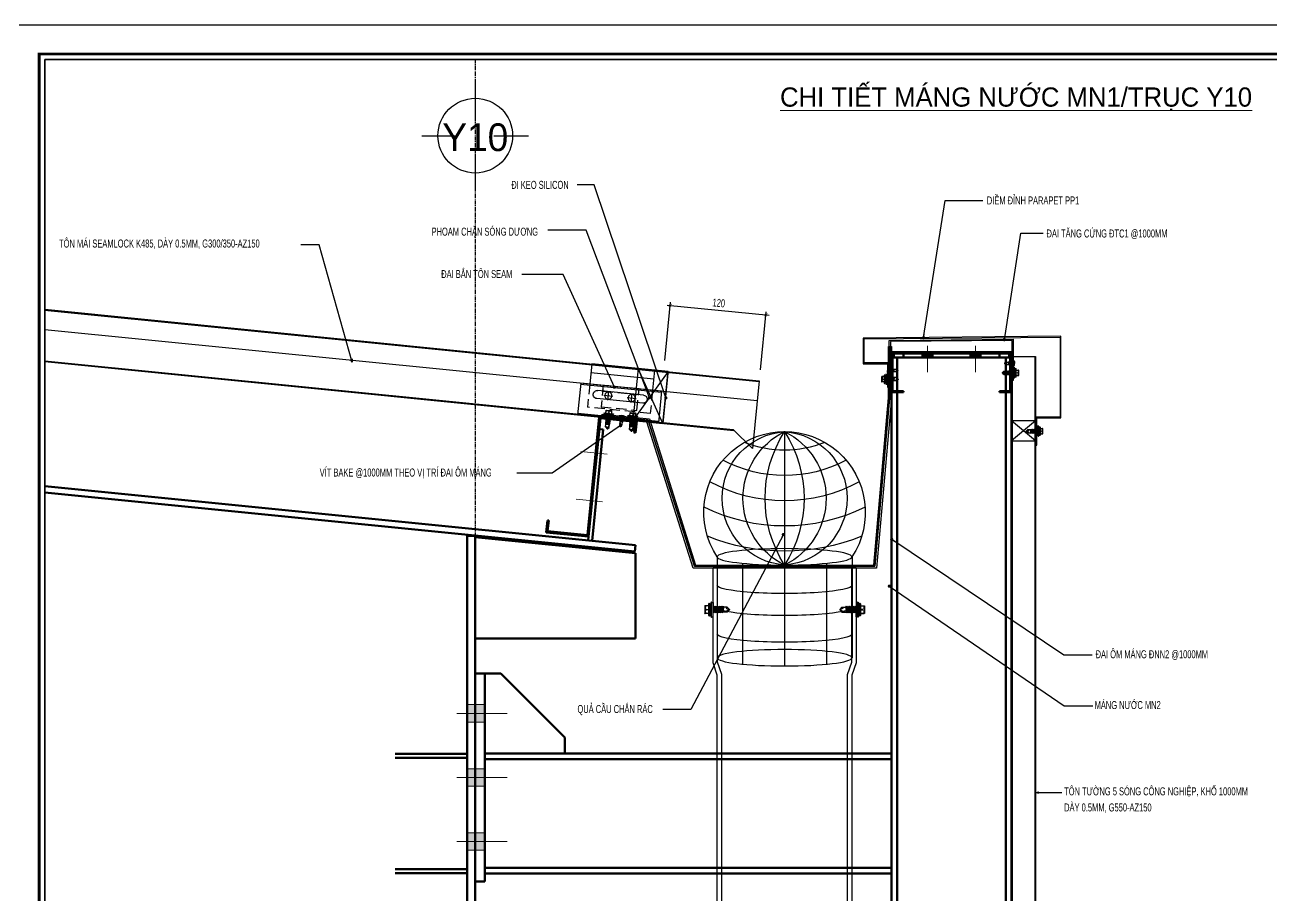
# Model space of a CAD drawing. Header units: inches. Extents: x 2 to 32666, y -5537 to 22.
# Drawn here: x 18435.9 to 18825.2, y -3976.4 to -3704.5 of the extents above; entities that cross this region are included whole.
import ezdxf
from ezdxf.enums import TextEntityAlignment as Align

# ---------------------------------------------------------------- set-up
doc = ezdxf.new("R2010")
doc.units = ezdxf.units.IN
doc.header["$MEASUREMENT"] = 0
for name, pattern in [('CENTER', [2, 1.25, -0.25, 0.25, -0.25]), ('DASHED2', [0.375, 0.25, -0.125]), ('HIDDEN2', [4.7625, 3.175, -1.5875])]:
    doc.linetypes.add(name, pattern=pattern)
doc.layers.get('Defpoints').update_dxf_attribs({"lineweight": 9})
for name, color, linetype in [('2', 2, 'Continuous'), ('3', 3, 'Continuous'), ('4', 4, 'Continuous'), ('6', 6, 'Continuous'), ('7', 7, 'Continuous'), ('8', 8, 'Continuous'), ('9', 9, 'Continuous'), ('BAO KHUNG', 31, 'Continuous'), ('DIM', 8, 'Continuous'), ('Kyhieu', 7, 'Continuous'), ('NET IN', 3, 'Continuous'), ('STRUCTURE', 1, 'Continuous'), ('Tim truc', 8, 'Continuous')]:
    doc.layers.add(name, color=color, linetype=linetype)
doc.layers.add('_TEXT', color=3, linetype='Continuous', lineweight=13)
doc.layers.add('Cover text', color=7, linetype='Continuous', true_color=0x52370f)
doc.styles.add('AVO', font='VAVOB.TTF')
doc.styles.add('ST1', font='vnshx.shx', dxfattribs={"width": 0.7})
doc.styles.add('ST1H', font='vnshxh.shx', dxfattribs={"width": 0.7})
doc.styles.add('ST3', font='VHAVANB.TTF')
doc.styles.add('TIEU DE', font='Vharialn.ttf')
doc.dimstyles.new('3', dxfattribs={"dimtxt": 2.5, "dimasz": 1, "dimexe": 1, "dimexo": 0, "dimgap": 1, "dimtad": 1, "dimdec": 0, "dimlfac": 3, "dimzin": 0, "dimdsep": 46, "dimtxsty": 'ST1', "dimblk": 'ARCHTICK', "dimcen": 1, "dimdle": 1, "dimclrd": 8, "dimclre": 8, "dimclrt": 3, "dimadec": 0, "dimazin": 0, "dimtfac": 1, "dimtdec": 0, "dimtix": 1, "dimtofl": 0, "dimtmove": 1, "dimatfit": 3, "dimldrblk": 'DOT', "dimfxl": 0.18, "dimtfill": 1, "dimtolj": 1, "dimtzin": 0, "dimlwd": -1, "dimlwe": -1, "dimarcsym": 2})
doc.dimstyles.new('4', dxfattribs={"dimtxt": 2.5, "dimasz": 1, "dimexe": 1, "dimexo": 0, "dimgap": 1, "dimtad": 1, "dimdec": 0, "dimlfac": 4, "dimzin": 0, "dimdsep": 46, "dimtxsty": 'ST1', "dimblk": 'ARCHTICK', "dimcen": 1, "dimdle": 1, "dimclrd": 8, "dimclre": 8, "dimclrt": 3, "dimadec": 0, "dimazin": 0, "dimtfac": 1, "dimtdec": 0, "dimtix": 1, "dimtmove": 1, "dimatfit": 3, "dimldrblk": 'OPEN30', "dimfxl": 0.18, "dimtfill": 1, "dimtolj": 1, "dimtzin": 0, "dimlwd": -1, "dimlwe": -1, "dimarcsym": 2})

# ---------------------------------------------------------------- blocks, each defined once
blk = doc.blocks.new('kt kien truc 1')
at = {"layer": '2', "color": 157, "linetype": 'Continuous'}
blk.add_lwpolyline([(0, 420), (594, 420), (594, 0), (0, 0)], close=True, dxfattribs=at)
at = {"layer": '7', "color": 147, "linetype": 'Continuous'}
blk.add_lwpolyline([(12.33, 57.61), (581.67, 57.61), (581.67, 409.19), (12.33, 409.19)], close=True, dxfattribs=at)
at = {"layer": 'BAO KHUNG', "color": 167, "linetype": 'Continuous', "const_width": 0.871}
blk.add_lwpolyline([(10.59, 9.07), (583.41, 9.07), (583.41, 410.93), (10.59, 410.93)], close=True, dxfattribs=at)
at = {"layer": 'Cover text', "ltscale": 0.5, "style": 'TIEU DE'}
for tag, p in [('TENBANVE', (45.93, 14.6)), ('STT', (555.05, 15.58))]:
    blk.add_attdef(tag, text='', height=2, dxfattribs=at).set_placement(p, align=Align.MIDDLE_CENTER)
blk = doc.blocks.new('_ArchTick')
at = {"color": 0, "linetype": 'ByBlock', "const_width": 0.15}
blk.add_lwpolyline([(-0.5, -0.5), (0.5, 0.5)], dxfattribs=at)
blk = doc.blocks.new('*D6222')
at = {"layer": 'Defpoints', "color": 0, "transparency": 16777216}
for p in [(18667.4, -3795.13), (18635.83, -3809.32), (18665.68, -3812.3)]:
    blk.add_point(p, dxfattribs=at)
at = {"layer": 'DIM', "color": 8, "linetype": 'Continuous', "transparency": 16777216}
for p, q in [((18635.83, -3809.32), (18637.64, -3791.15)), ((18636.55, -3792.05), (18668.39, -3795.23)), ((18665.68, -3812.3), (18667.5, -3794.14))]:
    blk.add_line(p, q, dxfattribs=at)
at = {"layer": 'DIM', "color": 8, "transparency": 16777216}
for p, rotation in [((18637.54, -3792.15), 174.2893977064634), ((18667.4, -3795.13), 354.2893977064634)]:
    blk.add_blockref('_ArchTick', p, dxfattribs=dict(at, rotation=rotation))
at = {"layer": 'DIM', "color": 3, "transparency": 16777216, "insert": (18652.69, -3791.4), "char_height": 2.5, "attachment_point": 5, "rotation": 354.2894, "style": 'ST1', "bg_fill": 3, "box_fill_scale": 1.25, "bg_fill_color": 256, "bg_fill_true_color": 13158600, "bg_fill_transparency": 0}
blk.add_mtext('\\A1;120', dxfattribs=at)
blk = doc.blocks.new('_Open30')
at = {"color": 0, "linetype": 'ByBlock', "lineweight": -2}
for p, q in [((-1, 0.27), (0, 0)), ((0, 0), (-1, -0.27)), ((0, 0), (-1, 0))]:
    blk.add_line(p, q, dxfattribs=at)
blk = doc.blocks.new('Short_Self_drilling')
at = {"layer": 'STRUCTURE', "color": 1, "linetype": 'Continuous'}
for p, q in [((6.4, 1.7), (-6.4, 1.7)), ((5.1, 3.8), (-5.1, 3.8)), ((-2.6, 2.9), (-5.1, 2.9)), ((-3.4, 3.8), (-3.4, 6.8)), ((3, 7.2), (-3, 7.2)), ((2.6, 2.9), (-2.6, 2.9)), ((-2.1, 2.8), (-2.1, 2.9)), ((6.3, 0), (0, 0)), ((2.2, 2.8), (2.2, 2.9)), ((2.2, -0.5), (2.2, 0)), ((5.1, 2.9), (2.6, 2.9)), ((3.4, 3.8), (3.4, 6.8)), ((3, -1.2), (-2.7, -0.2)), ((3, -2.7), (-2.7, -1.8)), ((3, -4.2), (-2.7, -3.3)), ((3, -5.8), (-2.7, -4.8)), ((3, -7.3), (-2.7, -6.3)), ((-1.9, -8), (-2.7, -7.9)), ((-2.1, -1.4), (-2.1, -0.9)), ((-2.1, -2.9), (-2.1, -2.4)), ((-2.1, -4.4), (-2.1, -3.9)), ((-2.1, -6), (-2.1, -5.4)), ((-2.1, -7.5), (-2.1, -7)), ((-2.1, -12.3), (-2.1, -8.5)), ((3, -8.8), (-1.1, -8.1)), ((2.1, -12.3), (2.1, -9.1)), ((2.2, -2), (2.2, -1.5)), ((2.2, -3.6), (2.2, -3)), ((2.2, -5.1), (2.2, -4.6)), ((2.2, -6.6), (2.2, -6.1)), ((2.2, -8.1), (2.2, -7.6))]:
    blk.add_line(p, q, dxfattribs=at)
blk.add_lwpolyline([(6.4, 1.3), (6.4, 1.7), (2.1, 2.8), (-2.1, 2.8), (-6.4, 1.7), (-6.4, 1.3)], close=True, dxfattribs=at)
for points in [[(-6.4, 1.3, -0.088869), (-6.3, 0), (0, 0)], [(-0.1, 3.8), (-0.3, 6.2, 0.338878), (-3.1, 6.2), (-3.3, 3.8)], [(3.3, 3.8), (3.1, 6.2, 0.338878), (0.3, 6.2), (0.1, 3.8)], [(-0.1, -14), (-1, -12.2, -0.148657), (-1.4, -11.2), (-2, -7.7, -0.815006), (-1.2, -7.8, 0.150833), (-0.8, -8.7)], [(2.1, -12.3), (0.2, -14.2, -0.333596), (-0.2, -14.2), (-2.1, -12.3)], [(2.1, -12.3), (1.7, -11.7, 0.52242), (0.9, -11.7), (-0.2, -14.2)]]:
    blk.add_lwpolyline(points, format="xyb", dxfattribs=at)
for points in [[(3, -1.2), (2.2, -1.5), (-2.1, -0.8), (-2.7, -0.2), (-2.4, 0)], [(3, -2.7), (2.2, -3), (-2.1, -2.4), (-2.7, -1.8), (-2.1, -1.4), (2.2, -2), (3, -2.7)], [(3, -4.2), (2.2, -4.6), (-2.1, -3.9), (-2.7, -3.3), (-2.1, -2.9), (2.2, -3.6), (3, -4.2)], [(3, -5.8), (2.2, -6.1), (-2.1, -5.4), (-2.7, -4.8), (-2.1, -4.4), (2.2, -5.1), (3, -5.8)], [(3, -7.3), (2.2, -7.6), (-2.1, -7), (-2.7, -6.3), (-2.1, -6), (2.2, -6.6), (3, -7.3)], [(-1.8, -8.5), (-2.1, -8.5), (-2.7, -7.9), (-2.1, -7.5), (-1.8, -7.5)], [(-1.3, -7.6), (2.2, -8.1), (3, -8.8)], [(-1.2, 0), (2.2, -0.5), (3, -1.2)], [(3, -8.8), (2.2, -9.1), (-0.8, -8.7)]]:
    blk.add_lwpolyline(points, dxfattribs=at)
for centre, radius, start, end in [((-5, 3.3), 0.455, 109.7949, 250.2674), ((-3, 6.8), 0.429, 90.0311, 180.0311), ((3, 6.8), 0.429, 0.0311, 90.0311), ((5.1, 3.3), 0.435, 279.7276, 80.3347), ((10, 0.2), 3.74, 162.2963, 182.6103)]:
    blk.add_arc(centre, radius, start, end, dxfattribs=at)
blk = doc.blocks.new('A$C5FAA1D3F')
at = {"color": 8}
for p, q in [((-26.59, -10.81, 0), (-25.6, -0.91, 0)), ((-0.39, -3.85, 0), (-25.64, -1.33, 0)), ((-0.34, -3.43, 0), (-25.6, -0.91, 0)), ((-1.33, -13.34, 0), (-0.34, -3.43, 0)), ((-6.38, -8.5, 0), (-20.69, -7.07, 0)), ((-17.23, -7.27, 0), (-17.51, -10.1, 0)), ((-1.33, -13.34, 0), (-26.59, -10.81, 0)), ((-1.29, -12.92, 0), (-26.55, -10.39, 0)), ((-24.42, -17.42, 0), (-23.79, -11.09, 0)), ((-6.63, -11.02, 0), (-20.94, -9.59, 0)), ((-18.79, -8.54, 0), (-15.96, -8.83, 0)), ((-11.5, -9.26, 0), (-8.67, -9.54, 0)), ((-9.94, -7.99, 0), (-10.23, -10.82, 0)), ((-4.49, -16.58, 0), (-24.14, -14.62, 0)), ((-4.77, -19.39, 0), (-4.14, -13.06, 0)), ((-4.77, -19.39, 0), (-24.42, -17.42, 0))]:
    blk.add_line(p, q, dxfattribs=at)
at = {"color": 8, "linetype": 'HIDDEN2'}
for p, q in [((-23.79, -11.09, 0), (-23.06, -3.85, 0)), ((-3.42, -5.82, 0), (-23.06, -3.85, 0)), ((-19.57, -11.51, 0), (-18.9, -4.83, 0)), ((-18.9, -4.83, 0), (-7.68, -5.96, 0)), ((-7.68, -5.96, 0), (-8.35, -12.64, 0)), ((-4.14, -13.06, 0), (-3.42, -5.82, 0)), ((-19.58, -11.51, 0), (-19.4, -9.75, 0)), ((-8.35, -12.64, 0), (-19.58, -11.51, 0)), ((-8.35, -12.64, 0), (-19.57, -11.51, 0)), ((-19.4, -9.75, 0), (-8.17, -10.87, 0)), ((-8.17, -10.87, 0), (-8.35, -12.64, 0))]:
    blk.add_line(p, q, dxfattribs=at)
at = {"color": 8}
for centre, major_axis, start_param, end_param in [((-20.82, -8.33, 0), (-0.941, -0.852), 3.876998, 7.018591), ((-17.37, -8.69, 0), (-0.836, -0.757), 5.447794310103061, 11.73097961728265), ((-10.09, -9.4, 0), (-0.836, -0.757), 5.447794310103061, 11.73097961728265), ((-6.5, -9.76, 0), (-0.941, -0.852), 0.735405, 3.876998)]:
    blk.add_ellipse(centre, major_axis=major_axis, ratio=1, start_param=start_param, end_param=end_param, dxfattribs=at)
at = {"color": 1, "xscale": 0.2707692322397919, "yscale": 0.2707692322397919, "zscale": 0.2707692322397919, "rotation": 174.2582798079231}
for p in [(-16.04, -2.29, 0), (-8.54, -3.04, 0)]:
    blk.add_blockref('Short_Self_drilling', p, dxfattribs=at)
blk = doc.blocks.new('HFR-1')
at = {"layer": 'STRUCTURE', "color": 1, "linetype": 'Continuous'}
for p, q in [((-5.5, 0), (5.5, 0)), ((-5.2, 0.8), (-3.4, 1.5)), ((5.2, 0.8), (3.4, 1.5)), ((-2.4, -1.2), (-3, -1.6)), ((-3, -1.6), (-2.4, -1.9)), ((-2.4, -1.9), (-3, -2.3)), ((-3, -2.3), (-2.4, -2.6)), ((-2.4, -2.6), (-3, -3)), ((-3, -3), (-2.4, -3.3)), ((-2.4, -3.3), (-3, -3.7)), ((-3, -3.7), (-2.4, -4.1)), ((-2.4, -4.1), (-3, -4.4)), ((-3, -4.4), (-2.4, -4.8)), ((-2.4, -4.8), (-3, -5.1)), ((-3, -5.1), (-2.4, -5.5)), ((-2.4, -5.5), (-3, -5.8)), ((-3, -5.8), (-2.4, -6.2)), ((-2.4, -6.2), (-3, -6.6)), ((-3, -6.6), (-2.4, -6.9)), ((-2.4, -6.9), (-3, -7.3)), ((-3, -7.3), (-2.4, -7.6)), ((-2.4, -7.6), (-3, -8)), ((-3, -8), (-2.4, -8.3)), ((-2.4, -8.3), (-3, -8.7)), ((-3, -8.7), (-2.4, -9)), ((-2.4, -9), (-3, -9.4)), ((-3, -9.4), (-2.4, -9.7)), ((-2.4, -9.7), (-3, -10.1)), ((-3, -10.1), (-2.4, -10.5)), ((-2.4, -10.5), (-3, -10.8)), ((-3, -10.8), (-2.4, -11.2)), ((-2.4, -11.2), (-3, -11.5)), ((-3, -11.5), (-2.4, -11.9)), ((-2.9, -1.6), (2.9, -1.4)), ((-2.9, -2.3), (2.9, -2.1)), ((-2.9, -3), (2.9, -2.8)), ((-2.9, -3.7), (2.9, -3.6)), ((-2.9, -4.4), (2.9, -4.3)), ((-2.9, -5.1), (2.9, -5)), ((-2.9, -5.9), (2.9, -5.7)), ((-2.9, -6.6), (2.9, -6.4)), ((-2.9, -7.3), (2.9, -7.1)), ((-2.9, -8), (2.9, -7.8)), ((-2.9, -8.7), (2.9, -8.5)), ((-2.9, -9.4), (2.9, -9.2)), ((-2.9, -10.1), (1.5, -10)), ((-2.9, -10.8), (1.3, -10.7)), ((-2.9, -11.5), (0.9, -11.4)), ((-2.5, -17.4), (-2.5, -11.8)), ((-2.5, -17.4), (-2, -16.7)), ((-2.5, -17.4), (-0.2, -19.7)), ((2.4, -1.1), (-2.4, -1.2)), ((2.4, -1.8), (-2.4, -1.9)), ((-2.4, -1.9), (2.4, -1.8)), ((-2.4, -2.6), (2.4, -2.5)), ((2.4, -2.5), (-2.4, -2.6)), ((-2.4, -3.3), (2.4, -3.2)), ((2.4, -3.2), (-2.4, -3.3)), ((-2.4, -4.1), (2.4, -3.9)), ((2.4, -3.9), (-2.4, -4.1)), ((-2.4, -4.8), (2.4, -4.6)), ((2.4, -4.6), (-2.4, -4.8)), ((-2.4, -5.5), (2.4, -5.3)), ((2.4, -5.3), (-2.4, -5.5)), ((-2.4, -6.2), (2.4, -6)), ((2.4, -6), (-2.4, -6.2)), ((-2.4, -6.9), (2.4, -6.8)), ((2.4, -6.8), (-2.4, -6.9)), ((-2.4, -7.6), (2.4, -7.5)), ((2.4, -7.5), (-2.4, -7.6)), ((-2.4, -8.3), (2.4, -8.2)), ((2.4, -8.2), (-2.4, -8.3)), ((-2.4, -9), (2.4, -8.9)), ((2.4, -8.9), (-2.4, -9)), ((-2.4, -9.7), (2.4, -9.6)), ((2.4, -9.6), (-2.4, -9.7)), ((1.4, -10.3), (-2.4, -10.5)), ((-2.4, -10.5), (1.4, -10.3)), ((-2.4, -11.2), (1.1, -11.1)), ((1.1, -11.1), (-2.4, -11.2)), ((-2.4, -11.9), (0.4, -11.8)), ((-1, -16.7), (0.2, -19.7)), ((0.1, -19.4), (1.2, -17.3)), ((0.2, -19.7), (2.5, -17.4)), ((1.6, -16.1), (2.3, -10.2)), ((2.2, -10), (2.9, -10)), ((2.2, -11), (2.4, -11)), ((2.4, -11), (2.2, -11)), ((2.2, -11.4), (2.9, -11.4)), ((2.2, -11.7), (2.4, -11.7)), ((2.4, -10.3), (2.3, -10.3)), ((2.3, -10.3), (2.4, -10.3)), ((2.3, -10.7), (2.9, -10.7)), ((2.9, -1.4), (2.4, -1.1)), ((2.4, -1.8), (2.9, -1.4)), ((2.9, -2.1), (2.4, -1.8)), ((2.4, -2.5), (2.9, -2.1)), ((2.9, -2.8), (2.4, -2.5)), ((2.4, -3.2), (2.9, -2.8)), ((2.9, -3.6), (2.4, -3.2)), ((2.4, -3.9), (2.9, -3.6)), ((2.9, -4.3), (2.4, -3.9)), ((2.4, -4.6), (2.9, -4.3)), ((2.9, -5), (2.4, -4.6)), ((2.4, -5.3), (2.9, -5)), ((2.9, -5.7), (2.4, -5.3)), ((2.4, -6), (2.9, -5.7)), ((2.9, -6.4), (2.4, -6)), ((2.4, -6.8), (2.9, -6.4)), ((2.9, -7.1), (2.4, -6.8)), ((2.4, -7.5), (2.9, -7.1)), ((2.9, -7.8), (2.4, -7.5)), ((2.4, -8.2), (2.9, -7.8)), ((2.9, -8.5), (2.4, -8.2)), ((2.4, -8.9), (2.9, -8.5)), ((2.9, -9.2), (2.4, -8.9)), ((2.4, -9.6), (2.9, -9.2)), ((2.9, -10), (2.4, -9.6)), ((2.4, -10.3), (2.9, -10)), ((2.9, -10.7), (2.4, -10.3)), ((2.4, -11), (2.9, -10.7)), ((2.9, -11.4), (2.4, -11)), ((2.4, -11.7), (2.9, -11.4)), ((2.5, -17.4), (2.5, -11.7))]:
    blk.add_line(p, q, dxfattribs=at)
at = {"layer": 'STRUCTURE', "color": 1, "linetype": 'Continuous', "ltscale": 8}
for p in [(-3.4, 1.5), (3.4, 1.5)]:
    blk.add_line(p, (0, 1.5), dxfattribs=at)
at = {"layer": 'STRUCTURE', "color": 1, "linetype": 'DASHED2'}
for p in [(-1.9, 1.5), (1.9, 1.5)]:
    blk.add_line(p, (0, 0), dxfattribs=at)
at = {"layer": 'STRUCTURE', "color": 1, "linetype": 'Continuous', "ltscale": 8}
for centre, start, end in [((-4.7, 0.2), 130.41, 194.8062), ((4.7, 0.2), 345.1938, 49.59)]:
    blk.add_arc(centre, 0.801, start, end, dxfattribs=at)
at = {"layer": 'STRUCTURE', "color": 1, "linetype": 'Continuous'}
for centre, radius, start, end in [((-7.3, -9), 9.14, 58.065, 78.8402), ((5.1, -3.8), 3.83, 84.2039, 134.3621), ((-1.5, -17.1), 0.59, 34.2302, 144.5641), ((0, -19.4), 0.331, 231.6348, 305.4287), ((-0.5, -10.1), 1.93, 296.6041, 355.3922), ((-0.6, -16), 2.2, 324.0048, 357.8268), ((1.9, -10.3), 0.444, 15.9762, 172.6971)]:
    blk.add_arc(centre, radius, start, end, dxfattribs=at)
blk = doc.blocks.new('DOT')
at = {"color": 0, "linetype": 'ByBlock'}
blk.add_line((-0.5, 0), (-1, 0), dxfattribs=at)
at = {"color": 0, "linetype": 'ByBlock', "const_width": 0.5}
blk.add_lwpolyline([(-0.25, 0, 1), (0.25, 0, 1)], format="xyb", close=True, dxfattribs=at)
blk = doc.blocks.new('_Dot')
at = {"color": 0, "linetype": 'ByBlock', "lineweight": -2}
blk.add_line((-0.5, 0), (-1, 0), dxfattribs=at)
at = {"color": 0, "linetype": 'ByBlock', "const_width": 0.5}
blk.add_lwpolyline([(-0.25, 0, 1), (0.25, 0, 1)], format="xyb", close=True, dxfattribs=at)
blk = doc.blocks.new('TRUCVP')
at = {"layer": 'Kyhieu', "color": 1, "linetype": 'Continuous'}
for points in [[(0, 17.5), (0, 50)], [(-50, 0), (-17.5, 0)], [(17.5, 0), (50, 0)], [(0, -50), (0, -17.5)]]:
    blk.add_lwpolyline(points, dxfattribs=at)
at = {"layer": 'Kyhieu', "color": 40, "linetype": 'Continuous'}
blk.add_circle((0, 0), 35, dxfattribs=at)
blk = doc.blocks.new('A$C074D4DC8')
at = {"color": 9}
for p, q in [((80, 232.2), (80, 100)), ((13.2, 108.1), (13.2, 8.1)), ((38.4, 101.8), (38.4, 1.8)), ((80, 100), (80, 0)), ((121.6, 101.8), (121.6, 1.8)), ((146.8, 108.1), (146.8, 8.1))]:
    blk.add_line(p, q, dxfattribs=at)
for centre, radius, start, end in [((80, 152.2), 80, 326.5995, 213.4005), ((84.2, 166.1), 66.2, 93.6886, 266.3114), ((112.4, 166.1), 73.6, 116.1115, 243.8885), ((183.7, 166.1), 123, 147.491, 212.509), ((-23.7, 166.1), 123, 327.491, 32.509), ((47.6, 166.1), 73.6, 296.1115, 63.8885), ((75.7, 166.1), 66.2, 273.6886, 86.3114), ((80, 318.7), 105, 247.6912, 292.3088), ((80, 318.7), 130, 241.9999, 298.0001), ((80, 318.7), 155, 241.4707, 298.5293), ((80, 318.7), 180, 243.6718, 296.3282), ((80, 318.7), 205, 248.1186, 291.8814)]:
    blk.add_arc(centre, radius, start, end, dxfattribs=at)
for centre in [(80, 108.1), (80, 8.1)]:
    blk.add_ellipse(centre, major_axis=(-66.8, 0), ratio=0.12167, dxfattribs=at)
for centre in [(80, 79.9), (80, 58.1), (80, 31.6)]:
    blk.add_ellipse(centre, major_axis=(-66.8, 0), ratio=0.12167, start_param=0, end_param=3.141593, dxfattribs=at)

msp = doc.modelspace()

# ---------------------------------------------------------------- hatches: boundary and pattern name
at = {"layer": '2'}
for points in [[(18719.622, -3807.193), (18719.622, -3808.443), (18716.122, -3808.443), (18716.122, -3807.193)], [(18719.622, -3807.193), (18719.622, -3808.443), (18716.122, -3808.443), (18716.122, -3807.193)], [(18734.622, -3807.193), (18734.622, -3808.443), (18731.122, -3808.443), (18731.122, -3807.193)], [(18734.622, -3807.193), (18734.622, -3808.443), (18731.122, -3808.443), (18731.122, -3807.193)], [(18576.6194, -3922.3986), (18574.1194, -3922.3986), (18574.1194, -3916.8986), (18576.6194, -3916.8986)], [(18579.6194, -3922.3986), (18576.6194, -3922.3986), (18576.6194, -3916.8986), (18579.6194, -3916.8986)], [(18576.6194, -3942.3986), (18574.1194, -3942.3986), (18574.1194, -3936.8986), (18576.6194, -3936.8986)], [(18579.6194, -3942.3986), (18576.6194, -3942.3986), (18576.6194, -3936.8986), (18579.6194, -3936.8986)], [(18576.6194, -3962.3986), (18574.1194, -3962.3986), (18574.1194, -3956.8986), (18576.6194, -3956.8986)], [(18579.6194, -3962.3986), (18576.6194, -3962.3986), (18576.6194, -3956.8986), (18579.6194, -3956.8986)]]:
    msp.add_hatch(color=256, dxfattribs=at).paths.add_polyline_path(points, flags=17)

# ---------------------------------------------------------------- linework, layer by layer
at = {"layer": '2', "lineweight": 100}
for p, q in [((18707.0049, -3807.2002), (18706.6213, -3806.8167)), ((18706.6213, -3806.8167), (18706.6213, -3806.8167)), ((18706.6213, -3819.3167), (18706.6213, -3806.8167)), ((18706.6213, -3806.8167), (18744.1213, -3806.8167)), ((18743.7463, -3807.1917), (18706.9963, -3807.1917)), ((18706.9963, -3807.1917), (18706.9963, -3818.9417)), ((18707.372, -3808.443), (18707.372, -3807.193)), ((18710.372, -3808.443), (18710.372, -3807.193)), ((18740.372, -3808.443), (18740.372, -3807.193)), ((18743.372, -3807.193), (18743.372, -3808.443)), ((18743.7463, -3818.9417), (18743.7463, -3807.1917)), ((18744.1213, -3819.3167), (18744.1213, -3806.8167)), ((18706.9963, -3808.4417), (18708.3714, -3808.4417)), ((18743.372, -3808.443), (18707.372, -3808.443)), ((18708.3714, -3818.9417), (18708.3714, -3808.4417)), ((18742.3714, -3818.9417), (18742.3714, -3808.4417)), ((18742.3714, -3808.4417), (18743.7463, -3808.4417)), ((18706.9963, -3818.9417), (18710.3713, -3818.9417)), ((18710.3713, -3818.9417), (18710.3713, -3819.3167)), ((18740.3713, -3819.3167), (18740.3713, -3818.9417)), ((18740.3713, -3818.9417), (18743.7463, -3818.9417)), ((18710.3713, -3819.3167), (18706.6213, -3819.3167)), ((18706.6214, -4066.9148), (18706.6214, -3819.3167)), ((18708.3714, -4066.9148), (18708.3714, -3819.3167)), ((18740.3713, -3819.3167), (18744.1213, -3819.3167)), ((18742.3714, -4066.9148), (18742.3714, -3819.3167)), ((18744.1214, -4066.9148), (18744.1214, -3819.3167)), ((18611.6561, -3863.9697), (18615.3502, -3827.029)), ((18611.9919, -3864.3802), (18615.686, -3827.4394)), ((18615.3502, -3827.029), (18627.0419, -3828.1981)), ((18626.6314, -3828.534), (18615.686, -3827.4394)), ((18626.2956, -3831.8922), (18626.6314, -3828.534)), ((18627.0419, -3828.1981), (18626.6687, -3831.9295)), ((18616.5941, -3830.9213), (18613.1114, -3865.7476)), ((18615.3503, -3830.7969), (18616.5941, -3830.9213)), ((18626.6687, -3831.9295), (18626.2956, -3831.8922)), ((18442.1005, -3848.6465), (18626.6194, -3867.0984)), ((18442.1005, -3850.6565), (18626.4204, -3869.0885)), ((18598.8077, -3863.0617), (18599.1808, -3859.3304)), ((18599.1808, -3859.3304), (18599.554, -3859.3677)), ((18599.554, -3859.3677), (18599.2181, -3862.7259)), ((18574.1195, -3864.1084), (18574.1193, -4053.6484)), ((18574.1195, -3864.1084), (18574.1195, -3863.8584)), ((18576.6195, -3864.1084), (18574.1195, -3864.1084)), ((18576.6195, -3864.1084), (18576.6193, -4053.6484)), ((18576.6194, -3864.6109), (18626.6186, -3869.586)), ((18611.9919, -3864.3802), (18598.8077, -3863.0617)), ((18599.2181, -3862.7259), (18611.6561, -3863.9697)), ((18611.8676, -3865.6232), (18611.9919, -3864.3802)), ((18626.6194, -3867.0984), (18626.4204, -3869.0885)), ((18626.6186, -3869.586), (18626.6186, -3896.1961)), ((18626.6186, -3896.1961), (18576.6194, -3896.1961)), ((18576.6195, -3907.1486), (18579.6195, -3907.1486)), ((18584.6194, -3907.1486), (18579.6194, -3907.1486)), ((18579.6195, -3907.1486), (18579.6194, -3972.1486)), ((18604.619, -3927.1489), (18584.6194, -3907.1486)), ((18604.619, -3932.1486), (18604.619, -3927.1489)), ((18574.1194, -3932.2745), (18551.6194, -3932.2744)), ((18574.1194, -3933.5245), (18551.6194, -3933.5244)), ((18574.1194, -3932.2745), (18574.1194, -3933.5245)), ((18706.6109, -3932.1486), (18579.6194, -3932.1486)), ((18579.6194, -3933.8986), (18706.6109, -3933.8986)), ((18706.6109, -3969.6486), (18706.6109, -3932.1486)), ((18574.1194, -3968.2745), (18551.6194, -3968.2744)), ((18574.1194, -3969.5245), (18551.6194, -3969.5244)), ((18574.1194, -3968.2745), (18574.1194, -3969.5245)), ((18579.6194, -3967.8986), (18706.6109, -3967.8986)), ((18579.6194, -3969.6486), (18706.6109, -3969.6486)), ((18579.6194, -3972.1486), (18576.6194, -3972.1486))]:
    msp.add_line(p, q, dxfattribs=at)
at = {"layer": '2', "lineweight": 0}
for p, q in [((18716.122, -3807.193), (18716.122, -3808.443)), ((18716.122, -3807.193), (18716.122, -3808.443)), ((18717.872, -3804.8167), (18717.872, -3813.0667)), ((18717.872, -3804.8167), (18717.872, -3813.0667)), ((18719.622, -3807.193), (18719.622, -3808.443)), ((18719.622, -3807.193), (18719.622, -3808.443)), ((18731.122, -3807.193), (18731.122, -3808.443)), ((18731.122, -3807.193), (18731.122, -3808.443)), ((18732.872, -3804.8167), (18732.872, -3813.0667)), ((18732.872, -3804.8167), (18732.872, -3813.0667)), ((18734.622, -3807.193), (18734.622, -3808.443)), ((18734.622, -3807.193), (18734.622, -3808.443)), ((18617.8378, -3838.5838), (18609.6287, -3837.7629)), ((18616.3452, -3853.5094), (18608.1362, -3852.6885)), ((18570.8694, -3919.6486), (18586.6194, -3919.6486)), ((18570.8694, -3919.6486), (18586.6194, -3919.6486)), ((18574.1194, -3916.8986), (18576.6194, -3916.8986)), ((18574.1194, -3916.8986), (18576.6194, -3916.8986)), ((18576.6194, -3916.8986), (18579.6194, -3916.8986)), ((18576.6194, -3916.8986), (18579.6194, -3916.8986)), ((18574.1194, -3922.3986), (18576.6194, -3922.3986)), ((18574.1194, -3922.3986), (18576.6194, -3922.3986)), ((18576.6194, -3922.3986), (18579.6194, -3922.3986)), ((18576.6194, -3922.3986), (18579.6194, -3922.3986)), ((18570.8694, -3939.6486), (18586.6194, -3939.6486)), ((18570.8694, -3939.6486), (18586.6194, -3939.6486)), ((18574.1194, -3936.8986), (18576.6194, -3936.8986)), ((18574.1194, -3936.8986), (18576.6194, -3936.8986)), ((18576.6194, -3936.8986), (18579.6194, -3936.8986)), ((18576.6194, -3936.8986), (18579.6194, -3936.8986)), ((18574.1194, -3942.3986), (18576.6194, -3942.3986)), ((18574.1194, -3942.3986), (18576.6194, -3942.3986)), ((18576.6194, -3942.3986), (18579.6194, -3942.3986)), ((18576.6194, -3942.3986), (18579.6194, -3942.3986)), ((18574.1194, -3956.8986), (18576.6194, -3956.8986)), ((18574.1194, -3956.8986), (18576.6194, -3956.8986)), ((18576.6194, -3956.8986), (18579.6194, -3956.8986)), ((18576.6194, -3956.8986), (18579.6194, -3956.8986)), ((18570.8694, -3959.6486), (18586.6194, -3959.6486)), ((18570.8694, -3959.6486), (18586.6194, -3959.6486)), ((18574.1194, -3962.3986), (18576.6194, -3962.3986)), ((18574.1194, -3962.3986), (18576.6194, -3962.3986)), ((18576.6194, -3962.3986), (18579.6194, -3962.3986)), ((18576.6194, -3962.3986), (18579.6194, -3962.3986))]:
    msp.add_line(p, q, dxfattribs=at)
at = {"layer": '2', "color": 5}
msp.add_lwpolyline([(18705.9323, -3815.9786), (18705.9323, -3803.1073), (18744.6804, -3802.7198), (18744.6804, -3815.5986), (18744.3054, -3815.5986), (18744.3054, -3803.0986), (18706.3073, -3803.4786), (18706.3073, -3815.9786)], close=True, dxfattribs=at)
at = {"layer": '3'}
for p, q in [((18442.0756, -3793.6217), (18665.3146, -3815.9456)), ((18442.1005, -3793.3729), (18665.3395, -3815.6969)), ((18442.1005, -3809.704), (18657.4281, -3831.2368)), ((18442.1254, -3809.4552), (18657.1425, -3830.957)), ((18744.1213, -3808.1068), (18744.1213, -4066.9148)), ((18744.1213, -3808.1068), (18751.6213, -3808.1068)), ((18744.3713, -3808.1068), (18744.3713, -4066.9148)), ((18751.3713, -3808.1068), (18751.3713, -4066.9148)), ((18751.6213, -3808.1068), (18751.6213, -4066.9148)), ((18665.3395, -3815.6969), (18663.2182, -3836.9094)), ((18663.2182, -3836.9094), (18657.1425, -3830.957))]:
    msp.add_line(p, q, dxfattribs=at)
at = {"layer": '4'}
for points in [[(18652.195, -4066.9148), (18652.195, -3907.7125), (18650.8847, -3903.8158), (18650.8847, -3874.082), (18695.6089, -3874.082), (18695.6089, -3903.8158), (18694.2986, -3907.7125), (18694.2986, -4066.9148)], [(18653.5926, -4066.9148), (18653.5926, -3907.4838), (18652.2824, -3903.5871), (18652.2824, -3874.082)], [(18692.901, -4066.9148), (18692.901, -3907.4838), (18694.2113, -3903.5871), (18694.2113, -3874.082)]]:
    msp.add_lwpolyline(points, dxfattribs=at)
at = {"layer": '6'}
msp.add_lwpolyline([(18705.5944, -3817.651), (18705.5944, -3810.151), (18698.0944, -3810.151), (18698.0944, -3802.651), (18759.3373, -3802.0385), (18759.3373, -3827.0385), (18751.8373, -3827.0385), (18751.8373, -3835.7885), (18752.0873, -3835.7885), (18752.0873, -3827.2885), (18759.5873, -3827.2885), (18759.5873, -3801.786), (18697.8444, -3802.4034), (18697.8444, -3810.401), (18705.3444, -3810.401), (18705.3444, -3817.651)], close=True, dxfattribs=at)
at = {"layer": '8'}
msp.add_line((18442.1005, -3799.6541), (18664.7176, -3821.9158), dxfattribs=at)
at = {"layer": '9'}
for p, q in [((18751.6214, -3834.4335), (18744.1214, -3828.2343)), ((18751.6214, -3828.2343), (18744.1214, -3834.4335))]:
    msp.add_line(p, q, dxfattribs=at)
msp.add_lwpolyline([(18751.6214, -3828.2343), (18744.1214, -3828.2343), (18744.1214, -3834.4335), (18751.6214, -3834.4335)], close=True, dxfattribs=at)
at = {"layer": 'DIM'}
msp.add_lwpolyline([(18442.1005, -3715.3349), (19011.4384, -3715.3349), (19011.4384, -4066.9148), (18442.1005, -4066.9148)], close=True, dxfattribs=at)
at = {"layer": 'NET IN'}
msp.add_lwpolyline([(18429.7695, -3704.5249), (19023.7695, -3704.5249), (19023.7695, -4124.5249), (18429.7695, -4124.5249)], close=True, dxfattribs=at)
at = {"layer": 'Tim truc', "linetype": 'CENTER'}
msp.add_line((18576.6195, -3715.3349), (18576.6195, -4066.9148), dxfattribs=at)

# ---------------------------------------------------------------- block references
at = {"color": 8, "extrusion": (0, 0, -1)}
for p, xscale, yscale, zscale, rotation in [((-18744.8592, -3810.257), -0.1492098718646501, 0.1492098718646501, -0.1492098718646501, 89.9999999999574), ((-18705.6364, -3812.526), 0.1492098718646501, 0.1492098718646501, -0.1492098718646501, 270.0000000000426), ((-18622.4085, -3826.7941), 0.14920987186465, 0.14920987186465, -0.14920987186465, 5.710604420055155)]:
    msp.add_blockref('HFR-1', p, dxfattribs=dict(at, xscale=xscale, yscale=yscale, zscale=zscale, rotation=rotation))
at = {"color": 1}
for p, xscale, yscale, zscale, rotation in [((18705.296, -3815.228, 0), 0.2400000000185761, 0.2400000000185761, 0.2400000000185761, 89.96887245040641), ((18744.7243, -3813.212, 0), 0.2400000000185761, 0.2400000000185761, 0.2400000000185761, 269.9688724504064), ((18752.2294, -3831.4463, 0), 0.2400000000185761, 0.2400000000185761, 0.2400000000185761, 269.9688724504064), ((18650.8847, -3887.217), 0.3608735574761267, 0.3608735574761267, 0.3608735574761267, 89.96887282590984), ((18695.6089, -3887.217), -0.3608735574761268, 0.3608735574761268, 0.3608735574761268, 270.0311271740902)]:
    msp.add_blockref('Short_Self_drilling', p, dxfattribs=dict(at, xscale=xscale, yscale=yscale, zscale=zscale, rotation=rotation))
at = {"color": 9, "xscale": -0.315305736574175, "yscale": 0.315305736574175, "zscale": 0.315305736574175}
msp.add_blockref('A$C074D4DC8', (18698.4666, -3904.8067), dxfattribs=at)
at = {"layer": '3'}
msp.add_blockref('kt kien truc 1', (18429.7695, -4124.5249), dxfattribs=at)
at = {"layer": 'Kyhieu', "ltscale": 10, "xscale": 0.3333333333333334, "yscale": 0.3333333333333334, "zscale": 0.3333333333333334, "rotation": 270}
msp.add_blockref('TRUCVP', (18576.6195, -3739.1264), dxfattribs=at)

# ---------------------------------------------------------------- texts
at = {"layer": '3', "style": 'ST1H', "width": 0.7}
for s, p in [('®i keo silicon', (18587.8541, -3755.75)), ('diÒm ®Ønh parapet pp1', (18736.4231, -3760.6098)), ('phoam chÆn SãNG D¦¥NG', (18562.9676, -3770.3653)), ('®ai t¨ng cøng ®tc1 @1000mm', (18755.0702, -3770.9395)), ('t«n m¸i seamlock k485, dµy 0.5mm, g300/350-az150', (18446.5797, -3774.0704)), ('®ai b¾n t«n seam', (18565.9698, -3783.6056)), ('vÝt bake @1000mm theo vÞ trÝ ®ai «m m¸ng', (18528.0142, -3845.6203)), ('®ai «m m¸ng ®nn2 @1000MM', (18770.4081, -3902.4014)), ('qu¶ cÇu ch¾n r¸c', (18608.5358, -3919.5103)), ('m¸ng n\xadíc mn2', (18770.1061, -3918.2717)), ('t«n t\xadêng 5 sãng c«ng nghiÖp, khæ 1000mm', (18760.5836, -3945.2301)), ('dµy 0.5mm, g550-az150', (18760.5836, -3950.2564))]:
    msp.add_text(s, height=2.5, dxfattribs=at).set_placement(p)
at = {"layer": '_TEXT', "style": 'ST3'}
msp.add_text('%%Uchi tiÕt m¸ng n\xadíc mn1/trôc y10', height=6, dxfattribs=at).set_placement((18671.8199, -3730.057))
at = {"layer": 'Kyhieu', "color": 3, "ltscale": 10, "style": 'AVO'}
msp.add_text('Y10', height=8.66667, dxfattribs=at).set_placement((18576.6195, -3739.6183), align=Align.MIDDLE_CENTER)

# ---------------------------------------------------------------- leaders
at = {"layer": 'DIM'}
for points, override in [([(18716.6771, -3802.2242), (18723.4122, -3759.3838), (18735.1593, -3759.3838)], {"dimgap": 1, "dimtad": 0, "dimzin": 8, "dimldrblk": 'DOT'}), ([(18631.0549, -3821.0294), (18611.3012, -3768.6173), (18599.2575, -3768.6173)], {"dimgap": 1, "dimtad": 0, "dimzin": 8, "dimldrblk": 'DOT'}), ([(18741.918, -3802.8865), (18747.0655, -3769.5647), (18753.9772, -3769.5647)], {"dimgap": 1, "dimtad": 0, "dimzin": 8, "dimldrblk": 'DOT'}), ([(18538.1723, -3809.9305), (18527.7969, -3773.2502), (18522.1492, -3773.2502)], {"dimgap": 1, "dimtad": 0, "dimzin": 8}), ([(18620.0932, -3817.7184), (18604.0228, -3782.475), (18591.1334, -3782.475)], {"dimgap": 1, "dimtad": 0, "dimzin": 8, "dimldrblk": 'DOT'}), ([(18622.0094, -3829.7279), (18600.6758, -3844.5779), (18589.643, -3844.5779)], {"dimgap": 1, "dimtad": 0, "dimzin": 8, "dimldrblk": 'DOT'}), ([(18672.8696, -3863.7436), (18643.923, -3918.3814), (18635.234, -3918.3814)], {"dimgap": 1, "dimtad": 0, "dimldrblk": 'DOT'}), ([(18706.7076, -3865.2304), (18760.5036, -3901.3077), (18769.3777, -3901.3077)], {"dimgap": 1, "dimtad": 0, "dimzin": 8, "dimldrblk": 'DOT'}), ([(18705.9576, -3879.8779), (18760.5521, -3917.2815), (18769.5722, -3917.2815)], {"dimgap": 1, "dimtad": 0, "dimzin": 8, "dimldrblk": 'DOT'}), ([(18751.6213, -3944.3753), (18759.868, -3944.3753)], {"dimgap": 1, "dimtad": 0})]:
    msp.add_leader(points, dimstyle='4', override=override, dxfattribs=at)

# ---------------------------------------------------------------- next in the draw order: dimensions: what is measured, and where the dimension line sits
dim = msp.add_linear_dim(base=(18667.3957, -3795.1344), p1=(18635.828, -3809.3155), p2=(18665.6791, -3812.3006), angle=354.289398, dimstyle='4', dxfattribs=at)
dim.commit()
dim.dimension.update_dxf_attribs({"geometry": '*D6222', "text_midpoint": (18652.6941, -3791.403)})

# ---------------------------------------------------------------- next in the draw order: linework, layer by layer
at = {"layer": '4'}
msp.add_lwpolyline([(18616.2406, -3826.5463), (18630.6687, -3827.9891), (18645.0799, -3873.6511), (18701.4003, -3873.6511), (18706.0463, -3821.1278), (18706.0463, -3804.9571), (18706.6213, -3804.9571), (18706.6213, -3821.1532), (18701.9267, -3874.2261), (18644.6585, -3874.2261), (18630.2344, -3828.5235), (18616.1834, -3827.1184)], close=True, dxfattribs=at)
at = {"layer": '4', "const_width": 0.5}
msp.add_lwpolyline([(18636.8335, -3812.8462), (18635.2165, -3829.0156)], dxfattribs=at)
at = {"layer": '6'}
msp.add_lwpolyline([(18706.0463, -3804.9571), (18706.0463, -3821.1278), (18701.4003, -3873.6511), (18645.0799, -3873.6511), (18630.6687, -3827.9891), (18616.2406, -3826.5463), (18616.278, -3826.1731), (18630.9952, -3827.6449), (18645.4017, -3873.2761), (18701.1015, -3873.2761), (18705.6713, -3821.0853), (18705.6713, -3804.9571)], close=True, dxfattribs=at)
at = {"layer": '7'}
for p, q in [((18636.8335, -3812.8462), (18625.8786, -3828.0818)), ((18635.2165, -3829.0156), (18627.4956, -3811.9125))]:
    msp.add_line(p, q, dxfattribs=at)
msp.add_lwpolyline([(18636.8335, -3812.8462), (18627.4956, -3811.9125), (18625.8786, -3828.0818), (18635.2165, -3829.0156)], close=True, dxfattribs=at)

# ---------------------------------------------------------------- next in the draw order: block references
at = {"layer": 'DIM', "xscale": -1, "rotation": 168.5788024423889}
msp.add_blockref('A$C5FAA1D3F', (18633.4821, -3832.3074, 0), dxfattribs=at)

# ---------------------------------------------------------------- next in the draw order: leaders
at = {"layer": 'DIM'}
msp.add_leader([(18636.1615, -3821.0622), (18613.7637, -3754.4547), (18608.4248, -3754.4547)], dimstyle='3', override={"dimgap": 1, "dimtad": 0, "dimzin": 8}, dxfattribs=at)

doc.saveas('drawing.dxf')
